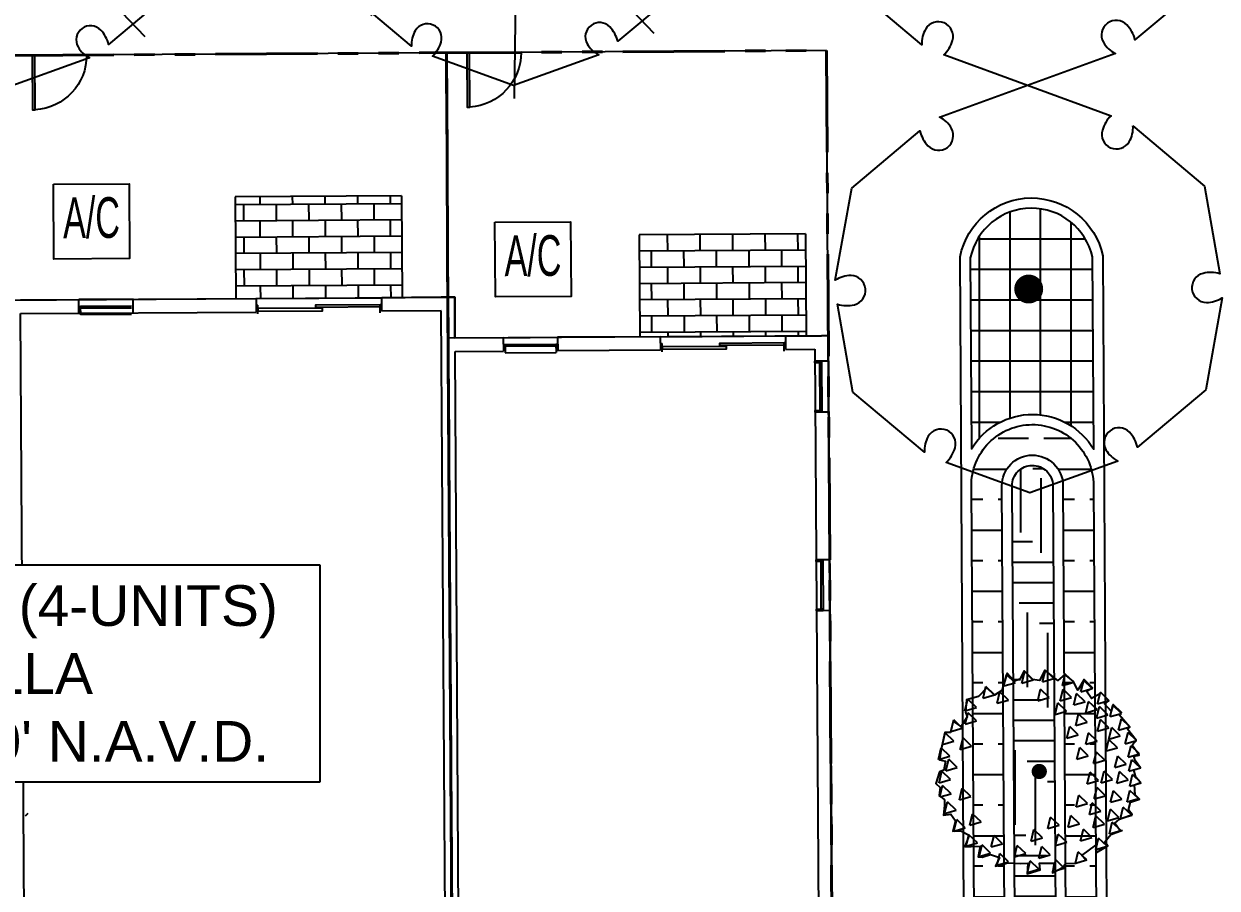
# Model space of a CAD drawing. Header units: feet. Extents: x 919634 to 928945, y 707022 to 708026.
# Drawn here: x 920784.5 to 920843.1, y 707134.9 to 707177.3 of the extents above; entities that cross this region are included whole.
import ezdxf

# ---------------------------------------------------------------- set-up
doc = ezdxf.new("R2010")
doc.units = ezdxf.units.FT
doc.header["$LTSCALE"] = 20
doc.header["$MEASUREMENT"] = 0
doc.linetypes.add('Site Plan$0$PHANTOM2', pattern=[1.25, 0.625, -0.125, 0.125, -0.125, 0.125, -0.125])
for name, color, linetype in [('-u-site-xref', 7, 'Continuous'), ('L-002', 15, 'Continuous'), ('LK-TREE-013M', 6, 'Continuous'), ('LK-TREE-025M', 2, 'Continuous'), ('LK-TREE-035M', 123, 'Continuous'), ('LK-TREE-050M', 2, 'Continuous'), ('LK-TREE-TRNK', 32, 'Continuous'), ('LP-PATT-GRND', 251, 'Continuous'), ('LP-PATT-SHAR', 4, 'Continuous'), ('LP-SHAR-BRDR-CONT', 123, 'Continuous'), ('LP-TREE', 15, 'Continuous'), ('Site Plan$0$-u-site-bldg ID', 7, 'Continuous'), ('Site Plan$0$-u-site-bldg_interior', 252, 'Continuous'), ('Site Plan$0$-u-site-fence', 4, 'Site Plan$0$FENCELINE1'), ('Site Plan$0$A-DOOR-EXT_WINDOWS', 253, 'Continuous'), ('Site Plan$0$A-HVAC-EXT', 253, 'Continuous'), ('Site Plan$0$A-STAIR', 254, 'Continuous'), ('Site Plan$0$SP-LOT PAVERS', 254, 'Continuous')]:
    doc.layers.add(name, color=color, linetype=linetype)
for name, color, linetype, lineweight in [('Site Plan$0$SP-LOT LINES', 252, 'Site Plan$0$PHANTOM2', 40), ('Site Plan$0$SP-SIDEWALK', 2, 'Continuous', 25), ('SP-BUILDING-FOOTPRINT', 1, 'Continuous', 25)]:
    doc.layers.add(name, color=color, linetype=linetype, lineweight=lineweight)
doc.layers.get('-u-site-xref').off()
doc.styles.add('Site Plan$0$ARIAL', font='arial.ttf')
doc.linetypes.add('Site Plan$0$FENCELINE1', pattern='A,0.25,-0.1,[133,ltypeshp.shx,S=0.1,R=0,X=-0.1,Y=0],-0.1,1', length=1.45)
pattern_1 = [(0.35915013, (2046.5459, -7748.6049), (-0.005014649, 0.79998428316), []), (90.35915013, (2046.5459, -7748.6049), (-0.8049989322, 0.79496963414), [0.8, -0.8])]

# ---------------------------------------------------------------- blocks, each defined once
blk = doc.blocks.new('Site Plan$0$A$C05C92244')
at = {"layer": 'Site Plan$0$A-DOOR-EXT_WINDOWS'}
blk.add_lwpolyline([(32, 32.05), (32, 0.04), (30.4, 0.04), (30.4, 32.05)], close=True, dxfattribs=at)
blk.add_arc((32.08, 32.08), 32.08, 180.05734, 267.00506, dxfattribs=at)
blk = doc.blocks.new('Site Plan')
at = {"layer": 'Site Plan$0$SP-LOT PAVERS', "extrusion": (1.16656e-06, -0.0001861, 1)}
h = blk.add_hatch(dxfattribs=at)
h.set_pattern_fill('AR-B816', color=256, scale=0.1, angle=0.35915)
h.set_pattern_definition(pattern_1)
h.paths.add_polyline_path([(920803.017, 707168.844), (920794.851, 707168.793), (920794.882, 707163.793), (920803.049, 707163.844)])
h = blk.add_hatch(dxfattribs=at)
h.set_pattern_fill('AR-B816', color=256, scale=0.1, angle=0.35915)
h.set_pattern_definition(pattern_1)
h.paths.add_polyline_path([(920822.86, 707166.968), (920814.694, 707166.917), (920814.725, 707161.917), (920822.892, 707161.968)])
at = {"layer": 'Site Plan$0$-u-site-bldg_interior', "extrusion": (1.16656e-06, -0.0001861, 1)}
for p, q in [((920784.299, 707163.739, 0.004), (920795.882, 707163.811, 0.004)), ((920789.84, 707163.773, 0.004), (920787.174, 707163.757, 0.004)), ((920787.178, 707163.09, 0.004), (920787.174, 707163.757, 0.004)), ((920787.176, 707163.42, 0.004), (920787.259, 707163.42, 0.004)), ((920787.262, 707163.007, 0.004), (920787.259, 707163.42, 0.004)), ((920789.759, 707163.436, 0.004), (920787.261, 707163.42, 0.004)), ((920789.76, 707163.343, 0.004), (920787.262, 707163.328, 0.004)), ((920789.845, 707163.107, 0.004), (920789.84, 707163.773, 0.004)), ((920795.882, 707163.811, 0.004), (920802.049, 707163.85, 0.004)), ((920795.882, 707163.811, 0.004), (920802.049, 707163.85, 0.004)), ((920795.882, 707163.811, 0.004), (920795.886, 707163.145, 0.004)), ((920795.884, 707163.482, 0.004), (920795.967, 707163.482, 0.004)), ((920795.97, 707163.062, 0.004), (920795.967, 707163.482, 0.004)), ((920801.967, 707163.52, 0.004), (920802.051, 707163.521, 0.004)), ((920801.97, 707163.099, 0.004), (920801.967, 707163.52, 0.004)), ((920804.965, 707163.868, 0.004), (920802.049, 707163.85, 0.004)), ((920802.053, 707163.183, 0.004), (920802.049, 707163.85, 0.004)), ((920805.63, 707163.872, 0.004), (920804.965, 707163.868, 0.004)), ((920805.642, 707161.872, 0.004), (920805.63, 707163.872, 0.004)), ((920784.303, 707163.072, 0.004), (920795.886, 707163.145, 0.004)), ((920784.544, 707124.656, -0.003), (920784.303, 707163.072, 0.004)), ((920789.762, 707163.023, 0.004), (920787.262, 707163.007, 0.004)), ((920804.969, 707163.202, 0.004), (920802.053, 707163.183, 0.004)), ((920805.21, 707124.786, -0.003), (920804.969, 707163.202, 0.004)), ((920808.017, 707161.887, 0.004), (920810.684, 707161.904, 0.004)), ((920808.017, 707161.887, 0.004), (920808.021, 707161.221, 0.004)), ((920808.102, 707161.558, 0.004), (920810.602, 707161.574, 0.004)), ((920810.602, 707161.574, 0.004), (920810.686, 707161.575, 0.004)), ((920810.602, 707161.574, 0.004), (920810.605, 707161.153, 0.003)), ((920815.725, 707161.936, 0.004), (920810.684, 707161.904, 0.004)), ((920810.684, 707161.904, 0.004), (920810.688, 707161.237, 0.004)), ((920815.725, 707161.936, 0.004), (920821.892, 707161.974, 0.004)), ((920815.725, 707161.936, 0.004), (920821.892, 707161.974, 0.004)), ((920815.725, 707161.936, 0.004), (920815.729, 707161.269, 0.004)), ((920815.727, 707161.606, 0.004), (920815.811, 707161.607, 0.004)), ((920815.813, 707161.186, 0.003), (920815.811, 707161.607, 0.004)), ((920821.811, 707161.644, 0.004), (920821.894, 707161.645, 0.004)), ((920821.813, 707161.224, 0.003), (920821.811, 707161.644, 0.004)), ((920821.892, 707161.974, 0.004), (920823.642, 707161.985, 0.004)), ((920821.896, 707161.308, 0.004), (920821.892, 707161.974, 0.004)), ((920823.975, 707161.987, 0.004), (920823.642, 707161.985, 0.004)), ((920824.224, 707122.238, -0.004), (920823.975, 707161.987, 0.004)), ((920805.646, 707161.206, 0.004), (920808.021, 707161.221, 0.004)), ((920805.887, 707122.79, -0.004), (920805.646, 707161.206, 0.004)), ((920808.019, 707161.558, 0.004), (920808.102, 707161.558, 0.004)), ((920808.102, 707161.558, 0.004), (920808.105, 707161.138, 0.003)), ((920808.103, 707161.466, 0.004), (920810.603, 707161.482, 0.004)), ((920808.105, 707161.138, 0.003), (920810.605, 707161.153, 0.003)), ((920815.729, 707161.269, 0.004), (920810.688, 707161.237, 0.004)), ((920821.896, 707161.308, 0.004), (920823.313, 707161.316, 0.004)), ((920823.313, 707161.316, 0.004), (920823.537, 707125.567, -0.003)), ((920823.983, 707160.737, 0.003), (920823.316, 707160.733, 0.003)), ((920823.649, 707160.735, 0.003), (920823.665, 707158.235, 0.003)), ((920823.999, 707158.237, 0.003), (920823.332, 707158.233, 0.003)), ((920824.044, 707150.987, 0.002), (920823.377, 707150.983, 0.002)), ((920823.71, 707150.985, 0.002), (920823.726, 707148.485, 0.001)), ((920824.06, 707148.488, 0.001), (920823.393, 707148.483, 0.001))]:
    blk.add_line(p, q, dxfattribs=at)
at = {"layer": 'Site Plan$0$-u-site-bldg_interior', "ltscale": 0.25, "extrusion": (1.16656e-06, -0.0001861, 1)}
blk.add_line((920808.017, 707161.887, 0.004), (920805.309, 707161.87, 0.004), dxfattribs=at)
at = {"layer": 'Site Plan$0$-u-site-bldg_interior', "extrusion": (1.16656e-06, -0.0001861, 1), "elevation": -130.525}
for points in [[(920795.969, 707163.179), (920799.139, 707163.199), (920799.138, 707163.324), (920795.968, 707163.304)], [(920801.968, 707163.383), (920798.804, 707163.363), (920798.803, 707163.488), (920801.967, 707163.508)], [(920821.811, 707161.507), (920818.648, 707161.488), (920818.647, 707161.613), (920821.811, 707161.632)], [(920815.813, 707161.303), (920818.982, 707161.323), (920818.981, 707161.448), (920815.812, 707161.428)], [(920823.317, 707160.721), (920823.649, 707160.723), (920823.65, 707160.64), (920823.318, 707160.638)], [(920823.557, 707160.639), (920823.65, 707160.64), (920823.664, 707158.307), (920823.572, 707158.306)], [(920823.665, 707158.223), (920823.332, 707158.221), (920823.331, 707158.304), (920823.664, 707158.307)], [(920823.379, 707150.971), (920823.71, 707150.973), (920823.711, 707150.89), (920823.379, 707150.888)], [(920823.618, 707150.889), (920823.711, 707150.89), (920823.726, 707148.557), (920823.633, 707148.556)], [(920823.726, 707148.473), (920823.393, 707148.471), (920823.393, 707148.555), (920823.726, 707148.557)]]:
    blk.add_lwpolyline(points, close=True, dxfattribs=at)
at = {"layer": 'Site Plan$0$-u-site-fence', "ltscale": 0.15, "extrusion": (1.16656e-06, -0.0001861, 1)}
for p, q in [((920823.887, 707175.987, 0.006), (920743.889, 707175.486, 0.006)), ((920805.296, 707163.87, 0.004), (920805.221, 707175.87, 0.006)), ((920823.975, 707161.987, 0.004), (920823.887, 707175.987, 0.006))]:
    blk.add_line(p, q, dxfattribs=at)
at = {"layer": 'Site Plan$0$A-HVAC-EXT', "extrusion": (1.16656e-06, -0.0001861, 1), "elevation": -130.525}
for points in [[(920785.929, 707169.404), (920789.641, 707169.427), (920789.664, 707165.76), (920785.952, 707165.737)], [(920807.608, 707167.539), (920811.319, 707167.563), (920811.342, 707163.896), (920807.631, 707163.873)]]:
    blk.add_lwpolyline(points, close=True, dxfattribs=at)
at = {"layer": 'Site Plan$0$A-STAIR', "extrusion": (1.16656e-06, -0.0001861, 1)}
for p, q in [((920784.643, 707142.074, 0), (920784.518, 707142.073, 0)), ((920784.669, 707138.532, -0.001), (920784.541, 707138.406, -0.001))]:
    blk.add_line(p, q, dxfattribs=at)
at = {"layer": 'Site Plan$0$SP-LOT LINES', "ltscale": 0.4, "extrusion": (1.16656e-06, -0.0001861, 1)}
for p, q in [((920743.889, 707175.486, 0.006), (920823.887, 707175.987, 0.006)), ((920805.221, 707175.87, 0.006), (920805.785, 707085.872, -0.011)), ((920805.785, 707085.872, -0.011), (920805.221, 707175.87, 0.006)), ((920823.887, 707175.987, 0.006), (920824.452, 707085.989, -0.011))]:
    blk.add_line(p, q, dxfattribs=at)
at = {"layer": 'Site Plan$0$SP-SIDEWALK', "extrusion": (1.16656e-06, -0.0001861, 1)}
for p, q in [((920803.017, 707168.856, 0.005), (920794.851, 707168.805, 0.005)), ((920794.851, 707168.805, 0.005), (920794.882, 707163.805, 0.004)), ((920803.017, 707168.856, 0.005), (920803.049, 707163.856, 0.004)), ((920822.86, 707166.98, 0.005), (920814.694, 707166.929, 0.005)), ((920814.694, 707166.929, 0.005), (920814.725, 707161.929, 0.004)), ((920822.86, 707166.98, 0.005), (920822.892, 707161.98, 0.004))]:
    blk.add_line(p, q, dxfattribs=at)
at = {"layer": 'Site Plan$0$-u-site-fence', "ltscale": 0.01, "extrusion": (1.16656e-06, -0.0001861, 1), "xscale": -0.08333333333333327, "yscale": 0.08333333333333337, "zscale": 0.08333333333333334, "rotation": 0.3591501553831215}
for p in [(920787.568, 707173.077, -130.525), (920808.905, 707173.21, -130.525)]:
    blk.add_blockref('Site Plan$0$A$C05C92244', p, dxfattribs=at)
at = {"layer": 'Site Plan$0$A-HVAC-EXT', "extrusion": (1.16656e-06, -0.0001861, 1), "style": 'Site Plan$0$ARIAL', "width": 0.6}
for p in [(920786.404, 707166.758, -130.525), (920808.082, 707164.894, -130.525)]:
    blk.add_text('A/C', height=2, rotation=0.35915, dxfattribs=at).set_placement(p)
at = {"layer": 'Site Plan$0$-u-site-bldg ID', "insert": (920784.06, 707149.737), "char_height": 2, "width": 27.88033, "attachment_point": 2, "style": 'Site Plan$0$ARIAL', "bg_fill": 19, "box_fill_scale": 1.5, "bg_fill_color": 256, "bg_fill_transparency": 0}
blk.add_mtext("BLDG. 27 (4-UNITS)\\PVILLA\\PF.F. 14.50' N.A.V.D.", dxfattribs=at)
blk = doc.blocks.new('TREE-SIMP-027')
at = {"layer": 'LK-TREE-050M'}
blk.add_lwpolyline([(0.2708, 0.4238), (0.4563, 0.2673), (0.4966, 0.0396, 0.127189), (0.4527, 0.0407, 0.875318), (0.4614, -0.0349, 0.149076), (0.5024, -0.0227), (0.4596, -0.2615), (0.2826, -0.4103, 0.127189), (0.2616, -0.3718, 0.875318), (0.2005, -0.417, 0.149076), (0.2316, -0.4464), (0.0033, -0.5288), (-0.214, -0.4499, 0.127189), (-0.1912, -0.4124, 0.875318), (-0.2609, -0.3821, 0.149076), (-0.2708, -0.4238), (-0.4563, -0.2673), (-0.4966, -0.0396, 0.127189), (-0.4527, -0.0407, 0.875318), (-0.4614, 0.0349, 0.149076), (-0.5024, 0.0227), (-0.4596, 0.2615), (-0.2826, 0.4103, 0.127189), (-0.2616, 0.3718, 0.875318), (-0.2005, 0.417, 0.149076), (-0.2316, 0.4464), (-0.0033, 0.5288), (0.214, 0.4499, 0.127189), (0.1912, 0.4124, 0.875318), (0.2609, 0.3821, 0.149076)], format="xyb", close=True, dxfattribs=at)
at = {"layer": 'LK-TREE-TRNK', "const_width": 0.0375}
blk.add_lwpolyline([(-0.0187, 0, 1), (0.0188, 0, 1)], format="xyb", close=True, dxfattribs=at)
blk = doc.blocks.new('TREE-DCID-109')
at = {"layer": 'LK-TREE-013M'}
for q in [(-0.2167, 0.4824), (-0.3601, 0.4331), (0.5178, -0.1757), (0.5412, -0.0897)]:
    blk.add_line((0, 0), q, dxfattribs=at)
at = {"layer": 'LK-TREE-025M'}
for q in [(0.3255, 0.4361), (-0.538, -0.1671), (-0.3929, -0.3378)]:
    blk.add_line((0, 0), q, dxfattribs=at)
at = {"layer": 'LK-TREE-035M'}
for q in [(0.1554, 0.5017), (-0.4146, 0.324), (-0.0073, -0.5611), (0.3673, -0.3859)]:
    blk.add_line((0, 0), q, dxfattribs=at)
at = {"layer": 'LK-TREE-050M'}
blk.add_lwpolyline([(0.2585, 0.4269), (0.4439, 0.2704), (0.4843, 0.0427, 0.127189), (0.4404, 0.0438, 0.875318), (0.449, -0.0318, 0.149076), (0.4901, -0.0195), (0.4473, -0.2584), (0.2703, -0.4072, 0.127189), (0.2492, -0.3686, 0.875318), (0.1881, -0.4139, 0.149076), (0.2192, -0.4433), (-0.009, -0.5257), (-0.2264, -0.4468, 0.127189), (-0.2035, -0.4093, 0.875318), (-0.2732, -0.379, 0.149076), (-0.2831, -0.4206), (-0.4686, -0.2642), (-0.509, -0.0365, 0.127189), (-0.4651, -0.0376, 0.875318), (-0.4737, 0.038, 0.149076), (-0.5147, 0.0258), (-0.4719, 0.2646), (-0.2949, 0.4134, 0.127189), (-0.2739, 0.3749, 0.875318), (-0.2128, 0.4201, 0.149076), (-0.2439, 0.4495), (-0.0157, 0.5319), (0.2017, 0.453, 0.127189), (0.1788, 0.4155, 0.875318), (0.2486, 0.3852, 0.149076)], format="xyb", close=True, dxfattribs=at)
at = {"layer": 'LK-TREE-TRNK', "const_width": 0.0375}
blk.add_lwpolyline([(-0.0188, 0, 1), (0.0188, 0, 1)], format="xyb", close=True, dxfattribs=at)
blk = doc.blocks.new('TREE-EVGR-001')
at = {"layer": 'LK-TREE-013M'}
for p, q in [((-0.1749, 0.4209), (-0.1609, 0.4775)), ((-0.1189, 0.4371), (-0.1609, 0.4775)), ((-0.0858, 0.4354), (-0.0718, 0.4921)), ((-0.0297, 0.4516), (-0.0718, 0.4921)), ((0.0161, 0.4409), (0.0301, 0.4975)), ((0.0721, 0.4571), (0.0301, 0.4975)), ((0.1143, 0.4227), (0.1284, 0.4793)), ((0.1704, 0.4389), (0.1284, 0.4793)), ((-0.2768, 0.3609), (-0.2628, 0.4175)), ((-0.2208, 0.3771), (-0.2628, 0.4175)), ((-0.1749, 0.4209), (-0.1189, 0.4371)), ((-0.0858, 0.4354), (-0.0297, 0.4516)), ((0.0161, 0.4409), (0.0721, 0.4571)), ((0.1143, 0.4227), (0.1704, 0.4389)), ((0.2053, 0.3918), (0.2193, 0.4484)), ((0.2614, 0.408), (0.2193, 0.4484)), ((-0.366, 0.2991), (-0.352, 0.3557)), ((-0.3099, 0.3152), (-0.352, 0.3557)), ((-0.2768, 0.3609), (-0.2208, 0.3771)), ((-0.2077, 0.3354), (-0.1937, 0.3921)), ((-0.1516, 0.3516), (-0.1937, 0.3921)), ((-0.0076, 0.3482), (0.0065, 0.4048)), ((-0.0076, 0.3482), (0.0485, 0.3643)), ((0.0485, 0.3643), (0.0065, 0.4048)), ((0.1034, 0.3482), (0.1174, 0.4048)), ((0.1034, 0.3482), (0.1595, 0.3643)), ((0.1595, 0.3643), (0.1174, 0.4048)), ((0.1702, 0.3272), (0.1842, 0.3838)), ((0.2262, 0.3433), (0.1842, 0.3838)), ((0.2053, 0.3918), (0.2614, 0.408)), ((0.2872, 0.3336), (0.3012, 0.3902)), ((0.3432, 0.3498), (0.3012, 0.3902)), ((-0.366, 0.2991), (-0.3099, 0.3152)), ((-0.2077, 0.3354), (-0.1516, 0.3516)), ((0.0779, 0.2809), (0.092, 0.3375)), ((0.0779, 0.2809), (0.134, 0.297)), ((0.134, 0.297), (0.092, 0.3375)), ((0.1702, 0.3272), (0.2262, 0.3433)), ((0.229, 0.2882), (0.243, 0.3448)), ((0.229, 0.2882), (0.285, 0.3043)), ((0.285, 0.3043), (0.243, 0.3448)), ((0.2824, 0.2625), (0.2964, 0.3191)), ((0.2872, 0.3336), (0.3432, 0.3498)), ((0.3384, 0.2786), (0.2964, 0.3191)), ((0.349, 0.27), (0.3631, 0.3266)), ((0.4051, 0.2861), (0.3631, 0.3266)), ((-0.4351, 0.1972), (-0.4211, 0.2539)), ((-0.3791, 0.2134), (-0.4211, 0.2539)), ((-0.3648, 0.2323), (-0.3507, 0.2889)), ((-0.3648, 0.2323), (-0.3087, 0.2485)), ((-0.3087, 0.2485), (-0.3507, 0.2889)), ((0.1798, 0.2263), (0.1939, 0.283)), ((0.1798, 0.2263), (0.2359, 0.2425)), ((0.2359, 0.2425), (0.1939, 0.283)), ((0.2824, 0.2625), (0.3384, 0.2786)), ((0.2872, 0.1991), (0.3012, 0.2557)), ((0.3432, 0.2152), (0.3012, 0.2557)), ((0.349, 0.27), (0.4051, 0.2861)), ((0.3909, 0.2027), (0.4049, 0.2593)), ((0.4469, 0.2189), (0.4049, 0.2593)), ((-0.4769, 0.1331), (-0.4629, 0.1898)), ((-0.4209, 0.1493), (-0.4629, 0.1898)), ((-0.4351, 0.1972), (-0.3791, 0.2134)), ((0.1362, 0.1645), (0.1502, 0.2211)), ((0.1362, 0.1645), (0.1922, 0.1807)), ((0.1922, 0.1807), (0.1502, 0.2211)), ((0.229, 0.1336), (0.243, 0.1902)), ((0.285, 0.1498), (0.243, 0.1902)), ((0.2872, 0.1991), (0.3432, 0.2152)), ((0.3428, 0.159), (0.3568, 0.2156)), ((0.3988, 0.1752), (0.3568, 0.2156)), ((0.3909, 0.2027), (0.4469, 0.2189)), ((0.4236, 0.1354), (0.4377, 0.192)), ((0.4797, 0.1516), (0.4377, 0.192)), ((-0.4769, 0.1331), (-0.4209, 0.1493)), ((-0.3896, 0.1081), (-0.3756, 0.1648)), ((-0.3896, 0.1081), (-0.3336, 0.1243)), ((-0.3336, 0.1243), (-0.3756, 0.1648)), ((0.229, 0.1336), (0.285, 0.1498)), ((0.329, 0.1009), (0.3431, 0.1575)), ((0.3428, 0.159), (0.3988, 0.1752)), ((0.3851, 0.117), (0.3431, 0.1575)), ((0.4236, 0.1354), (0.4797, 0.1516)), ((0.4382, 0.07), (0.4522, 0.1266)), ((0.4942, 0.0861), (0.4522, 0.1266)), ((-0.497, 0.0591), (-0.4829, 0.1157)), ((-0.497, 0.0591), (-0.4409, 0.0752)), ((-0.4409, 0.0752), (-0.4829, 0.1157)), ((-0.4597, 0.0038), (-0.4457, 0.0604)), ((-0.4036, 0.0199), (-0.4457, 0.0604)), ((0.1853, 0.0609), (0.1993, 0.1175)), ((0.1853, 0.0609), (0.2413, 0.077)), ((0.2413, 0.077), (0.1993, 0.1175)), ((0.2672, 0.0391), (0.2812, 0.0957)), ((0.3232, 0.0552), (0.2812, 0.0957)), ((0.329, 0.1009), (0.3851, 0.117)), ((0.3727, 0.0191), (0.3867, 0.0757)), ((0.4287, 0.0352), (0.3867, 0.0757)), ((0.4382, 0.07), (0.4942, 0.0861)), ((-0.4933, -0.0555), (-0.4793, 0.0011)), ((-0.4373, -0.0393), (-0.4793, 0.0011)), ((-0.4597, 0.0038), (-0.4036, 0.0199)), ((0.2672, 0.0391), (0.3232, 0.0552)), ((0.3054, -0.0555), (0.3194, 0.0011)), ((0.3614, -0.0393), (0.3194, 0.0011)), ((0.3727, 0.0191), (0.4287, 0.0352)), ((0.4418, 0.0009), (0.4559, 0.0575)), ((0.4418, 0.0009), (0.4979, 0.017)), ((0.4979, 0.017), (0.4559, 0.0575)), ((-0.4933, -0.0555), (-0.4373, -0.0393)), ((0.2362, -0.061), (0.2503, -0.0043)), ((0.2362, -0.061), (0.2923, -0.0448)), ((0.2923, -0.0448), (0.2503, -0.0043)), ((0.3054, -0.0555), (0.3614, -0.0393)), ((0.3818, -0.0573), (0.3958, -0.0007)), ((0.3818, -0.0573), (0.4378, -0.0412)), ((0.4378, -0.0412), (0.3958, -0.0007)), ((0.4455, -0.0719), (0.4595, -0.0152)), ((0.4455, -0.0719), (0.5015, -0.0557)), ((0.5015, -0.0557), (0.4595, -0.0152)), ((-0.4899, -0.1256), (-0.4759, -0.0689)), ((-0.4899, -0.1256), (-0.4338, -0.1094)), ((-0.4338, -0.1094), (-0.4759, -0.0689)), ((-0.3933, -0.1391), (-0.3792, -0.0825)), ((-0.3372, -0.123), (-0.3792, -0.0825)), ((0.1817, -0.1737), (0.1957, -0.1171)), ((0.2377, -0.1575), (0.1957, -0.1171)), ((0.2708, -0.1355), (0.2848, -0.0789)), ((0.3269, -0.1193), (0.2848, -0.0789)), ((0.3509, -0.1519), (0.3649, -0.0953)), ((0.4069, -0.1357), (0.3649, -0.0953)), ((0.4327, -0.1501), (0.4468, -0.0934)), ((0.4888, -0.1339), (0.4468, -0.0934)), ((-0.466, -0.2064), (-0.452, -0.1498)), ((-0.41, -0.1903), (-0.452, -0.1498)), ((-0.3933, -0.1391), (-0.3372, -0.123)), ((0.1817, -0.1737), (0.2377, -0.1575)), ((0.2471, -0.2119), (0.2612, -0.1553)), ((0.3032, -0.1957), (0.2612, -0.1553)), ((0.2708, -0.1355), (0.3269, -0.1193)), ((0.3509, -0.1519), (0.4069, -0.1357)), ((0.4, -0.2319), (0.414, -0.1753)), ((0.456, -0.2157), (0.414, -0.1753)), ((0.4327, -0.1501), (0.4888, -0.1339)), ((-0.466, -0.2064), (-0.41, -0.1903)), ((-0.3423, -0.2646), (-0.3283, -0.208)), ((-0.2863, -0.2484), (-0.3283, -0.208)), ((0.0416, -0.281), (0.0556, -0.2244)), ((0.0976, -0.2648), (0.0556, -0.2244)), ((0.1416, -0.2737), (0.1557, -0.2171)), ((0.1977, -0.2575), (0.1557, -0.2171)), ((0.2471, -0.2119), (0.3032, -0.1957)), ((0.2653, -0.2755), (0.2794, -0.2189)), ((0.3214, -0.2594), (0.2794, -0.2189)), ((0.3363, -0.2428), (0.3503, -0.1862)), ((0.3363, -0.2428), (0.3923, -0.2266)), ((0.3923, -0.2266), (0.3503, -0.1862)), ((0.4, -0.2319), (0.456, -0.2157)), ((-0.4206, -0.2937), (-0.4065, -0.2371)), ((-0.4206, -0.2937), (-0.3645, -0.2775)), ((-0.3645, -0.2775), (-0.4065, -0.2371)), ((-0.3423, -0.2646), (-0.2863, -0.2484)), ((-0.0403, -0.3428), (-0.0263, -0.2862)), ((0.0157, -0.3266), (-0.0263, -0.2862)), ((0.0416, -0.281), (0.0976, -0.2648)), ((0.1416, -0.2737), (0.1977, -0.2575)), ((0.2035, -0.341), (0.2175, -0.2844)), ((0.2595, -0.3248), (0.2175, -0.2844)), ((0.2653, -0.2755), (0.3214, -0.2594)), ((0.3454, -0.3064), (0.3594, -0.2498)), ((0.3454, -0.3064), (0.4014, -0.2903)), ((0.4014, -0.2903), (0.3594, -0.2498)), ((-0.3605, -0.3683), (-0.3465, -0.3116)), ((-0.3605, -0.3683), (-0.3045, -0.3521)), ((-0.3045, -0.3521), (-0.3465, -0.3116)), ((-0.2368, -0.3719), (-0.2228, -0.3153)), ((-0.1808, -0.3557), (-0.2228, -0.3153)), ((-0.0403, -0.3428), (0.0157, -0.3266)), ((0.0798, -0.3646), (0.0938, -0.308)), ((0.0798, -0.3646), (0.1358, -0.3485)), ((0.1358, -0.3485), (0.0938, -0.308)), ((0.2035, -0.341), (0.2595, -0.3248)), ((0.2781, -0.3846), (0.2921, -0.328)), ((0.3341, -0.3685), (0.2921, -0.328)), ((-0.2957, -0.4188), (-0.2817, -0.3621)), ((-0.2957, -0.4188), (-0.2397, -0.4026)), ((-0.2397, -0.4026), (-0.2817, -0.3621)), ((-0.2368, -0.3719), (-0.1808, -0.3557)), ((-0.2077, -0.461), (-0.1937, -0.4044)), ((-0.1516, -0.4448), (-0.1937, -0.4044)), ((-0.1222, -0.421), (-0.1082, -0.3644)), ((-0.1222, -0.421), (-0.0661, -0.4048)), ((-0.0661, -0.4048), (-0.1082, -0.3644)), ((-0.0021, -0.4264), (0.0119, -0.3698)), ((-0.0021, -0.4264), (0.0539, -0.4103)), ((0.0539, -0.4103), (0.0119, -0.3698)), ((0.178, -0.4519), (0.192, -0.3953)), ((0.2341, -0.4357), (0.192, -0.3953)), ((0.2781, -0.3846), (0.3341, -0.3685)), ((-0.2077, -0.461), (-0.1516, -0.4448)), ((-0.0585, -0.4974), (-0.0445, -0.4407)), ((-0.0025, -0.4812), (-0.0445, -0.4407)), ((0.067, -0.4919), (0.0811, -0.4353)), ((0.1231, -0.4757), (0.0811, -0.4353)), ((0.178, -0.4519), (0.2341, -0.4357)), ((-0.0585, -0.4974), (-0.0025, -0.4812)), ((0.067, -0.4919), (0.1231, -0.4757))]:
    blk.add_line(p, q, dxfattribs=at)
at = {"layer": 'LK-TREE-050M'}
for points in [[(0.3015, 0.3842), (0.2566, 0.3589), (0.2333, 0.3959), (0.2625, 0.4115), (0.2216, 0.4524), (0.1904, 0.3998), (0.167, 0.4446), (0.1261, 0.4777), (0.091, 0.4485), (0.0267, 0.4991), (0.0013, 0.4485), (-0.0337, 0.4524), (-0.0747, 0.4952), (-0.0961, 0.4543), (-0.1214, 0.4446), (-0.1585, 0.4835), (-0.1838, 0.3979), (-0.2208, 0.3764), (-0.2578, 0.4115), (-0.2988, 0.3686), (-0.3592, 0.3531), (-0.3631, 0.2927), (-0.3553, 0.2693), (-0.3845, 0.2206), (-0.4235, 0.2479), (-0.4371, 0.1914), (-0.4644, 0.1914), (-0.4839, 0.1096), (-0.4917, 0.057), (-0.4625, 0.0512), (-0.4703, 0.0064), (-0.4917, -0.0014), (-0.5092, -0.0599), (-0.4878, -0.0793), (-0.4936, -0.1163), (-0.4664, -0.1397), (-0.4664, -0.167), (-0.4722, -0.2157), (-0.4352, -0.2098), (-0.4118, -0.2429), (-0.4254, -0.2936), (-0.3865, -0.2916), (-0.3455, -0.3131), (-0.367, -0.3695), (-0.3358, -0.3695), (-0.291, -0.3676), (-0.3007, -0.4202), (-0.2812, -0.4221), (-0.2403, -0.4085), (-0.1955, -0.4241), (-0.215, -0.4669), (-0.1546, -0.4494), (-0.0941, -0.4533), (-0.0571, -0.4513), (-0.0591, -0.5039), (0.0052, -0.4845), (0.0013, -0.4513), (0.0735, -0.4513), (0.0657, -0.5), (0.1144, -0.4728), (0.13, -0.4533), (0.1806, -0.4513), (0.2235, -0.4377)], [(0.3989, -0.2916), (0.3716, -0.2546), (0.395, -0.2351), (0.4574, -0.2118), (0.4398, -0.1884), (0.4496, -0.1514), (0.4944, -0.1358), (0.473, -0.1144), (0.4691, -0.0657), (0.4983, -0.054), (0.4749, -0.0287), (0.4652, 0.0083), (0.4983, 0.0181), (0.473, 0.0531), (0.4652, 0.0745), (0.4924, 0.0804), (0.4574, 0.1291), (0.4671, 0.1427), (0.4768, 0.1544), (0.434, 0.2089), (0.4457, 0.2187), (0.3931, 0.279), (0.4047, 0.2907), (0.3638, 0.3297), (0.3541, 0.2966), (0.3209, 0.3336), (0.3424, 0.3472), (0.3073, 0.3862)], [(0.2274, -0.4338), (0.2099, -0.4143), (0.2781, -0.3637), (0.282, -0.3988), (0.3385, -0.3656), (0.3229, -0.3462), (0.3521, -0.3111), (0.4106, -0.2897)]]:
    blk.add_lwpolyline(points, dxfattribs=at)
at = {"layer": 'LK-TREE-TRNK', "const_width": 0.0375}
blk.add_lwpolyline([(-0.007, -0.0174, 1), (0.007, 0.0174, 1)], format="xyb", close=True, dxfattribs=at)

msp = doc.modelspace()

# ---------------------------------------------------------------- block references
at = {"layer": '-u-site-xref'}
msp.add_blockref('Site Plan', (0, 0), dxfattribs=at)

# ---------------------------------------------------------------- next in the draw order: hatches: boundary and pattern name
at = {"layer": 'LP-PATT-GRND', "extrusion": (8.89633e-07, 5.57734e-09, 1)}
h = msp.add_hatch(dxfattribs=at)
h.set_pattern_fill('ANSI33', color=256, scale=12, angle=135)
h.set_pattern_definition([(180, (918868.8114, 708493.4348), (-2e-16, -3), []), (180, (918867.3114, 708494.9348), (-2e-16, -3), [1.5, -0.75])])
edge = h.paths.add_edge_path()
edge.add_line((920837.001, 707154.639), (920837.149, 707130.958))
edge.add_arc((920834.149, 707130.939), 3, -89.6405, 0.3595, ccw=False)
edge.add_arc((920834.149, 707130.939), 3, 180.3595, 270.3595, ccw=False)
edge.add_line((920831.149, 707130.92), (920831.001, 707154.602))
edge.add_arc((920834.001, 707154.62), 3, 90.3595, 180.3595, ccw=False)
edge.add_arc((920834.001, 707154.62), 3, 0.3595, 90.3595, ccw=False)
edge = h.paths.add_edge_path(flags=16)
edge.add_line((920835.501, 707154.63), (920835.649, 707130.949))
edge.add_arc((920834.149, 707130.939), 1.5, -89.6405, 0.3595, ccw=False)
edge.add_arc((920834.149, 707130.939), 1.5, 180.3595, 270.3595, ccw=False)
edge.add_line((920832.649, 707130.93), (920832.501, 707154.611))
edge.add_arc((920834.001, 707154.62), 1.5, 90.3595, 180.3595, ccw=False)
edge.add_arc((920834.001, 707154.62), 1.5, 0.3595, 90.3595, ccw=False)
at = {"layer": 'LP-PATT-SHAR'}
h = msp.add_hatch(dxfattribs=at)
h.set_pattern_fill('ANSI37', color=256, scale=12, angle=45)
h.set_pattern_definition([(90, (920451.9021, 707177.2455), (-1.5, 0), []), (180, (920451.9021, 707177.2455), (-1e-16, -1.5), [])])
edge = h.paths.add_edge_path()
edge.add_line((920830.951, 707165.81), (920831.01, 707156.438))
edge.add_arc((920834.001, 707154.62), 3.5, 30.70269, 148.70963, ccw=False)
edge.add_line((920837.01, 707156.407), (920836.951, 707165.848))
edge.add_arc((920833.955, 707165.173), 3.071, 12.69598, 168.02197)
h = msp.add_hatch(dxfattribs=at)
h.set_pattern_fill('LAFX-A220-HBDASH', color=256, scale=22, pattern_type=2)
h.set_pattern_definition([(0, (920748.728, 707116.092), (0, 22), [3.6667, -18.3333]), (0, (920747.728, 707117.092), (0, 22), [3.6667, -18.3333]), (0, (920746.728, 707118.092), (0, 22), [3.6667, -18.3333]), (0, (920745.728, 707119.092), (0, 22), [3.6667, -18.3333]), (0, (920744.728, 707120.092), (0, 22), [3.6667, -18.3333]), (0, (920751.328, 707120.86), (0, 22), [3.6667, -18.3333]), (0, (920743.727, 707121.092), (0, 22), [3.6667, -18.3333]), (0, (920750.328, 707121.86), (0, 22), [3.6667, -18.3333]), (0, (920742.728, 707122.092), (0, 22), [3.6667, -18.3333]), (0, (920749.328, 707122.86), (0, 22), [3.6667, -18.3333]), (0, (920741.727, 707123.092), (0, 22), [3.6667, -18.3333]), (0, (920748.328, 707123.86), (0, 22), [3.6667, -18.3333]), (0, (920740.728, 707124.092), (0, 22), [3.6667, -18.3333]), (0, (920747.328, 707124.86), (0, 22), [3.6667, -18.3333]), (0, (920739.728, 707125.092), (0, 22), [3.6667, -18.3333]), (0, (920754.003, 707125.45), (0, 22), [3.6667, -18.3333]), (0, (920746.328, 707125.86), (0, 22), [3.6667, -18.3333]), (0, (920738.728, 707126.092), (0, 22), [3.6667, -18.3333]), (0, (920753.003, 707126.45), (0, 22), [3.6667, -18.3333]), (0, (920745.328, 707126.86), (0, 22), [3.6667, -18.3333]), (0, (920737.728, 707127.092), (0, 22), [3.6667, -18.3333]), (0, (920752.003, 707127.45), (0, 22), [3.6667, -18.3333]), (0, (920744.328, 707127.86), (0, 22), [3.6667, -18.3333]), (0, (920736.728, 707128.092), (0, 22), [3.6667, -18.3333]), (0, (920751.003, 707128.45), (0, 22), [3.6667, -18.3333]), (0, (920743.328, 707128.86), (0, 22), [3.6667, -18.3333]), (0, (920735.728, 707129.092), (0, 22), [3.6667, -18.3333]), (0, (920750.003, 707129.45), (0, 22), [3.6667, -18.3333]), (0, (920742.328, 707129.86), (0, 22), [3.6667, -18.3333]), (0, (920734.728, 707130.092), (0, 22), [3.6667, -18.3333]), (0, (920749.003, 707130.45), (0, 22), [3.6667, -18.3333]), (0, (920741.328, 707130.86), (0, 22), [3.6667, -18.3333]), (0, (920733.728, 707131.092), (0, 22), [3.6667, -18.3333]), (0, (920748.003, 707131.45), (0, 22), [3.6667, -18.3333]), (0, (920740.328, 707131.86), (0, 22), [3.6667, -18.3333]), (0, (920732.728, 707132.092), (0, 22), [3.6667, -18.3333]), (0, (920747.003, 707132.45), (0, 22), [3.6667, -18.3333]), (0, (920739.328, 707132.86), (0, 22), [3.6667, -18.3333]), (0, (920731.728, 707133.092), (0, 22), [3.6667, -18.3333]), (0, (920746.003, 707133.45), (0, 22), [3.6667, -18.3333]), (0, (920738.328, 707133.86), (0, 22), [3.6667, -18.3333]), (0, (920730.727, 707134.092), (0, 22), [3.6667, -18.3333]), (0, (920745.003, 707134.45), (0, 22), [3.6667, -18.3333]), (0, (920737.328, 707134.86), (0, 22), [3.6667, -18.3333]), (0, (920729.728, 707135.092), (0, 22), [3.6667, -18.3333]), (0, (920744.003, 707135.45), (0, 22), [3.6667, -18.3333]), (0, (920736.328, 707135.86), (0, 22), [3.6667, -18.3333]), (0, (920728.728, 707136.092), (0, 22), [3.6667, -18.3333]), (0, (920743.003, 707136.45), (0, 22), [3.6667, -18.3333]), (0, (920735.328, 707136.86), (0, 22), [3.6667, -18.3333]), (0, (920727.728, 707136.954), (0, 22), [3.6667, -18.3333]), (0, (920742.003, 707137.45), (0, 22), [3.6667, -18.3333]), (0, (920734.328, 707137.86), (0, 22), [3.6667, -18.3333]), (0, (920741.003, 707138.45), (0, 22), [3.6667, -18.3333]), (0, (920733.328, 707138.86), (0, 22), [3.6667, -18.3333]), (0, (920740.003, 707139.45), (0, 22), [3.6667, -18.3333]), (0, (920732.328, 707139.86), (0, 22), [3.6667, -18.3333]), (0, (920739.003, 707140.45), (0, 22), [3.6667, -18.3333]), (0, (920731.328, 707140.86), (0, 22), [3.6667, -18.3333]), (0, (920738.003, 707141.45), (0, 22), [3.6667, -18.3333]), (0, (920730.328, 707141.722), (0, 22), [3.6667, -18.3333]), (0, (920737.003, 707142.45), (0, 22), [3.6667, -18.3333]), (0, (920736.003, 707143.45), (0, 22), [3.6667, -18.3333]), (0, (920735.003, 707144.45), (0, 22), [3.6667, -18.3333]), (0, (920734.003, 707145.45), (0, 22), [3.6667, -18.3333]), (0, (920733.003, 707146.313), (0, 22), [3.6667, -18.3333]), (90, (920754.42, 707121.313), (-22, 1e-15), [3.6667, -18.3333]), (90, (920753.42, 707122.313), (-22, 1e-15), [3.6667, -18.3333]), (90, (920752.42, 707123.313), (-22, 1e-15), [3.6667, -18.3333]), (90, (920751.744, 707116.722), (-22, 1e-15), [3.6667, -18.3333]), (90, (920751.42, 707124.313), (-22, 1e-15), [3.6667, -18.3333]), (90, (920750.744, 707117.722), (-22, 1e-15), [3.6667, -18.3333]), (90, (920750.42, 707125.313), (-22, 1e-15), [3.6667, -18.3333]), (90, (920749.744, 707118.722), (-22, 1e-15), [3.6667, -18.3333]), (90, (920749.42, 707126.313), (-22, 1e-15), [3.6667, -18.3333]), (90, (920749.144, 707111.954), (-22, 1e-15), [3.6667, -18.3333]), (90, (920748.744, 707119.722), (-22, 1e-15), [3.6667, -18.3333]), (90, (920748.42, 707127.313), (-22, 1e-15), [3.6667, -18.3333]), (90, (920748.144, 707112.954), (-22, 1e-15), [3.6667, -18.3333]), (90, (920747.744, 707120.722), (-22, 1e-15), [3.6667, -18.3333]), (90, (920747.42, 707128.313), (-22, 1e-15), [3.6667, -18.3333]), (90, (920747.144, 707113.954), (-22, 1e-15), [3.6667, -18.3333]), (90, (920746.744, 707121.722), (-22, 1e-15), [3.6667, -18.3333]), (90, (920746.42, 707129.313), (-22, 1e-15), [3.6667, -18.3333]), (90, (920746.144, 707114.954), (-22, 1e-15), [3.6667, -18.3333]), (90, (920745.744, 707122.722), (-22, 1e-15), [3.6667, -18.3333]), (90, (920745.42, 707130.313), (-22, 1e-15), [3.6667, -18.3333]), (90, (920745.144, 707115.954), (-22, 1e-15), [3.6667, -18.3333]), (90, (920744.744, 707123.722), (-22, 1e-15), [3.6667, -18.3333]), (90, (920744.42, 707131.313), (-22, 1e-15), [3.6667, -18.3333]), (90, (920744.144, 707116.955), (-22, 1e-15), [3.6667, -18.3333]), (90, (920743.744, 707124.722), (-22, 1e-15), [3.6667, -18.3333]), (90, (920743.42, 707132.313), (-22, 1e-15), [3.6667, -18.3333]), (90, (920743.144, 707117.954), (-22, 1e-15), [3.6667, -18.3333]), (90, (920742.744, 707125.722), (-22, 1e-15), [3.6667, -18.3333]), (90, (920742.42, 707133.313), (-22, 1e-15), [3.6667, -18.3333]), (90, (920742.144, 707118.955), (-22, 1e-15), [3.6667, -18.3333]), (90, (920741.744, 707126.722), (-22, 1e-15), [3.6667, -18.3333]), (90, (920741.42, 707134.313), (-22, 1e-15), [3.6667, -18.3333]), (90, (920741.144, 707119.954), (-22, 1e-15), [3.6667, -18.3333]), (90, (920740.744, 707127.722), (-22, 1e-15), [3.6667, -18.3333]), (90, (920740.42, 707135.313), (-22, 1e-15), [3.6667, -18.3333]), (90, (920740.144, 707120.955), (-22, 1e-15), [3.6667, -18.3333]), (90, (920739.744, 707128.722), (-22, 1e-15), [3.6667, -18.3333]), (90, (920739.42, 707136.313), (-22, 1e-15), [3.6667, -18.3333]), (90, (920739.144, 707121.954), (-22, 1e-15), [3.6667, -18.3333]), (90, (920738.744, 707129.722), (-22, 1e-15), [3.6667, -18.3333]), (90, (920738.42, 707137.313), (-22, 1e-15), [3.6667, -18.3333]), (90, (920738.144, 707122.954), (-22, 1e-15), [3.6667, -18.3333]), (90, (920737.744, 707130.722), (-22, 1e-15), [3.6667, -18.3333]), (90, (920737.42, 707138.313), (-22, 1e-15), [3.6667, -18.3333]), (90, (920737.144, 707123.954), (-22, 1e-15), [3.6667, -18.3333]), (90, (920736.744, 707131.722), (-22, 1e-15), [3.6667, -18.3333]), (90, (920736.42, 707139.313), (-22, 1e-15), [3.6667, -18.3333]), (90, (920736.144, 707124.954), (-22, 1e-15), [3.6667, -18.3333]), (90, (920735.744, 707132.722), (-22, 1e-15), [3.6667, -18.3333]), (90, (920735.42, 707140.313), (-22, 1e-15), [3.6667, -18.3333]), (90, (920735.144, 707125.954), (-22, 1e-15), [3.6667, -18.3333]), (90, (920734.744, 707133.722), (-22, 1e-15), [3.6667, -18.3333]), (90, (920734.42, 707141.313), (-22, 1e-15), [3.6667, -18.3333]), (90, (920734.144, 707126.954), (-22, 1e-15), [3.6667, -18.3333]), (90, (920733.744, 707134.722), (-22, 1e-15), [3.6667, -18.3333]), (90, (920733.42, 707142.175), (-22, 1e-15), [3.6667, -18.3333]), (90, (920733.144, 707127.955), (-22, 1e-15), [3.6667, -18.3333]), (90, (920732.744, 707135.722), (-22, 1e-15), [3.6667, -18.3333]), (90, (920732.144, 707128.954), (-22, 1e-15), [3.6667, -18.3333]), (90, (920731.744, 707136.722), (-22, 1e-15), [3.6667, -18.3333]), (90, (920731.144, 707129.955), (-22, 1e-15), [3.6667, -18.3333]), (90, (920730.744, 707137.584), (-22, 1e-15), [3.6667, -18.3333]), (90, (920730.144, 707130.954), (-22, 1e-15), [3.6667, -18.3333]), (90, (920729.144, 707131.955), (-22, 1e-15), [3.6667, -18.3333]), (90, (920728.144, 707132.817), (-22, 1e-15), [3.6667, -18.3333])])
edge = h.paths.add_edge_path()
edge.add_line((920835.001, 707154.627), (920835.149, 707130.946))
edge.add_arc((920834.149, 707130.939), 1, -89.6405, 0.3595, ccw=False)
edge.add_arc((920834.149, 707130.939), 1, 180.3595, 270.3595, ccw=False)
edge.add_line((920833.149, 707130.933), (920833.001, 707154.614))
edge.add_arc((920834.001, 707154.62), 1, 90.3595, 180.3595, ccw=False)
edge.add_arc((920834.001, 707154.62), 1, 0.3595, 90.3595, ccw=False)

# ---------------------------------------------------------------- next in the draw order: linework, layer by layer
at = {"layer": 'L-002', "extrusion": (8.89633e-07, 5.57734e-09, 1), "elevation": 0.827}
for points in [[(920837.451, 707165.903), (920837.649, 707130.961, -0.414214), (920834.171, 707127.439, -0.414214), (920830.649, 707130.917), (920830.451, 707165.859, -0.817942)], [(920837.001, 707154.639), (920837.149, 707130.958, -0.414214), (920834.168, 707127.939), (920834.168, 707127.939, -0.414214), (920831.149, 707130.92), (920831.001, 707154.602, -0.414214), (920833.982, 707157.62), (920833.982, 707157.62, -0.414214)], [(920835.501, 707154.63), (920835.649, 707130.949, -0.414214), (920834.159, 707129.439, -0.414214), (920832.649, 707130.93), (920832.501, 707154.611, -0.414214), (920833.991, 707156.12, -0.414214)]]:
    msp.add_lwpolyline(points, format="xyb", close=True, dxfattribs=at)
at = {"layer": 'LP-SHAR-BRDR-CONT', "elevation": -0.128, "flags": 128}
msp.add_lwpolyline([(920830.951, 707165.81), (920831.01, 707156.438, -0.565813), (920837.01, 707156.407), (920836.951, 707165.848, 0.804926)], format="xyb", close=True, dxfattribs=at)
at = {"layer": 'LP-SHAR-BRDR-CONT', "extrusion": (8.89633e-07, 5.57734e-09, 1), "elevation": 0.005}
msp.add_lwpolyline([(920835.001, 707154.627), (920835.149, 707130.946, -0.414214), (920834.156, 707129.939, -0.414214), (920833.149, 707130.933), (920833.001, 707154.614, -0.414214), (920833.995, 707155.62, -0.414214)], format="xyb", close=True, dxfattribs=at)
at = {"layer": 'SP-BUILDING-FOOTPRINT', "elevation": 0.004}
msp.add_lwpolyline([(920743.977, 707161.486), (920783.643, 707161.734), (920783.63, 707163.734), (920805.63, 707163.872), (920805.642, 707161.872), (920823.975, 707161.987), (920824.224, 707122.238), (920823.89, 707122.236), (920823.924, 707116.986), (920817.018, 707116.943), (920816.985, 707122.193), (920805.225, 707122.119), (920805.212, 707124.119), (920784.546, 707123.989), (920784.553, 707122.906), (920773.136, 707122.835), (920773.103, 707128.168), (920763.186, 707128.106), (920763.225, 707121.856), (920751.465, 707121.782), (920751.498, 707116.532), (920744.592, 707116.489), (920744.56, 707121.739), (920744.226, 707121.737)], close=True, dxfattribs=at)

# ---------------------------------------------------------------- next in the draw order: block references
at = {"layer": 'LP-TREE'}
for name, p, xscale, yscale, zscale in [('TREE-SIMP-027', (920833.692, 707184.274, -0.034), 18.91141011540282, 18.91141011540282, 15.03416260495856), ('TREE-DCID-109', (920783.689, 707183.732), 18.29877919221403, 18.29877919221403, 18.29877919221403), ('TREE-DCID-109', (920808.689, 707183.889), 18.29877919221403, 18.29877919221403, 18.29877919221403), ('TREE-SIMP-027', (920833.818, 707164.275, -0.128), 18.91141011540282, 18.91141011540282, 15.03416260495856), ('TREE-EVGR-001', (920834.336, 707140.594, 0.005), 9.969515389928135, 9.969515389928135, 9.855894546090255)]:
    msp.add_blockref(name, p, dxfattribs=dict(at, xscale=xscale, yscale=yscale, zscale=zscale))

doc.saveas('drawing.dxf')
